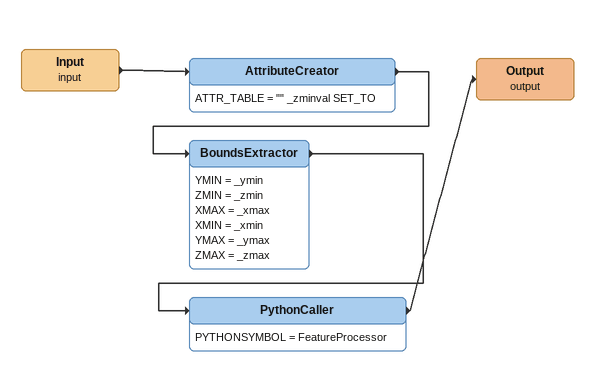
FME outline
Input (input)
    -> AttributeCreator
AttributeCreator
    ATTR_TABLE = "" _zminval SET_TO
    -> BoundsExtractor
BoundsExtractor
    YMIN = _ymin
    ZMIN = _zmin
    XMAX = _xmax
    XMIN = _xmin
    YMAX = _ymax
    ZMAX = _zmax
    -> PythonCaller
PythonCaller
    PYTHONSYMBOL = FeatureProcessor
    -> Output (output)
Output (output)
